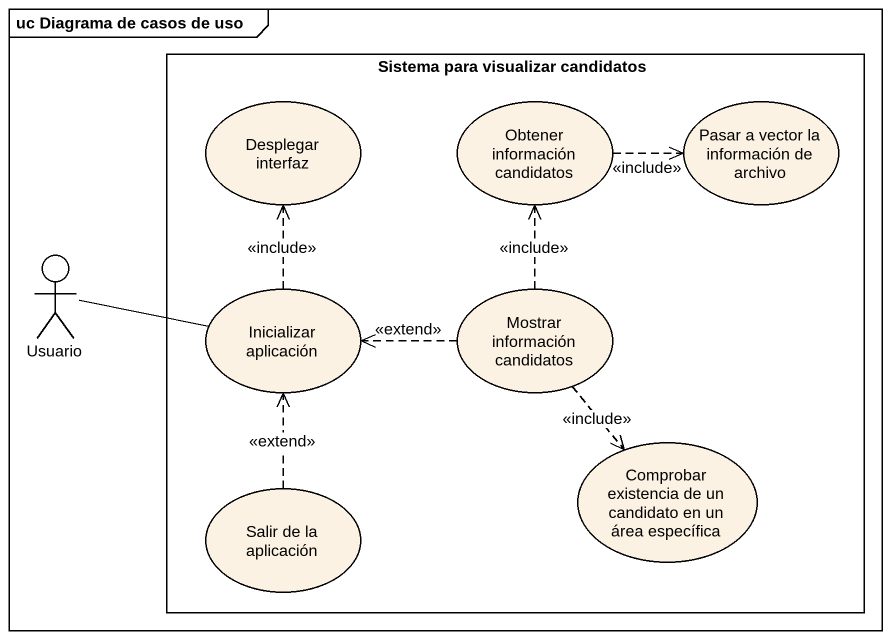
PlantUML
@startuml
mainframe uc Diagrama de casos de uso
rectangle "Sistema para visualizar candidatos" as Sistema_para_visualizar {
  usecase "Desplegar interfaz" as Desplegar_interfaz
  usecase "Obtener información candidatos" as Obtener_información
  usecase "Pasar a vector la información de archivo" as Pasar_a_vector_la
  usecase "Inicializar aplicación" as Inicializar_aplicación
  usecase "Mostrar información candidatos" as Mostrar_información
  usecase "Comprobar existencia de un candidato en un área específica" as Comprobar_existencia_de_un
  usecase "Salir de la aplicación" as Salir_de_la_aplicación
}
actor Usuario
Obtener_información .right.> Pasar_a_vector_la : <<include>>
Usuario -right- Inicializar_aplicación
Inicializar_aplicación .up.> Desplegar_interfaz : <<include>>
Mostrar_información .up.> Obtener_información : <<include>>
Mostrar_información .left.> Inicializar_aplicación : <<extend>>
Mostrar_información ..> Comprobar_existencia_de_un : <<include>>
Salir_de_la_aplicación .up.> Inicializar_aplicación : <<extend>>
@enduml
